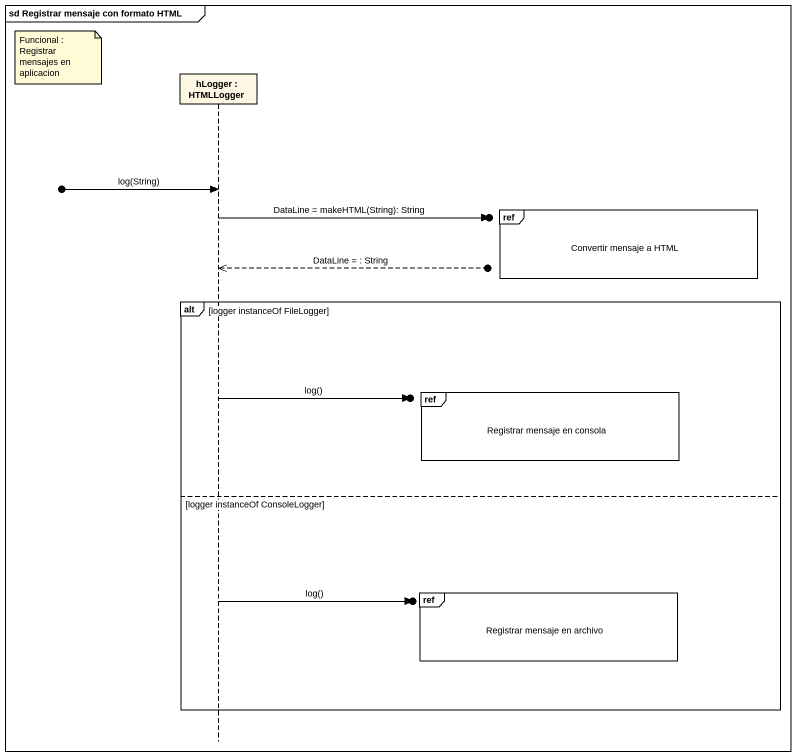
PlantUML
@startuml
mainframe sd Registrar mensaje con formato HTML
hide footbox
participant "hLogger : HTMLLogger" as hLogger

note left of hLogger : Funcional : Registrar mensajes en aplicacion
[o-> hLogger : log(String)
ref over hLogger : Convertir mensaje a HTML
hLogger ->o] : DataLine = makeHTML(String): String
hLogger <<--o] : DataLine = : String
alt logger instanceOf FileLogger
  ref over hLogger : Registrar mensaje en consola
  hLogger ->o] : log()
else logger instanceOf ConsoleLogger
  ref over hLogger : Registrar mensaje en archivo
  hLogger ->o] : log()
end
@enduml
